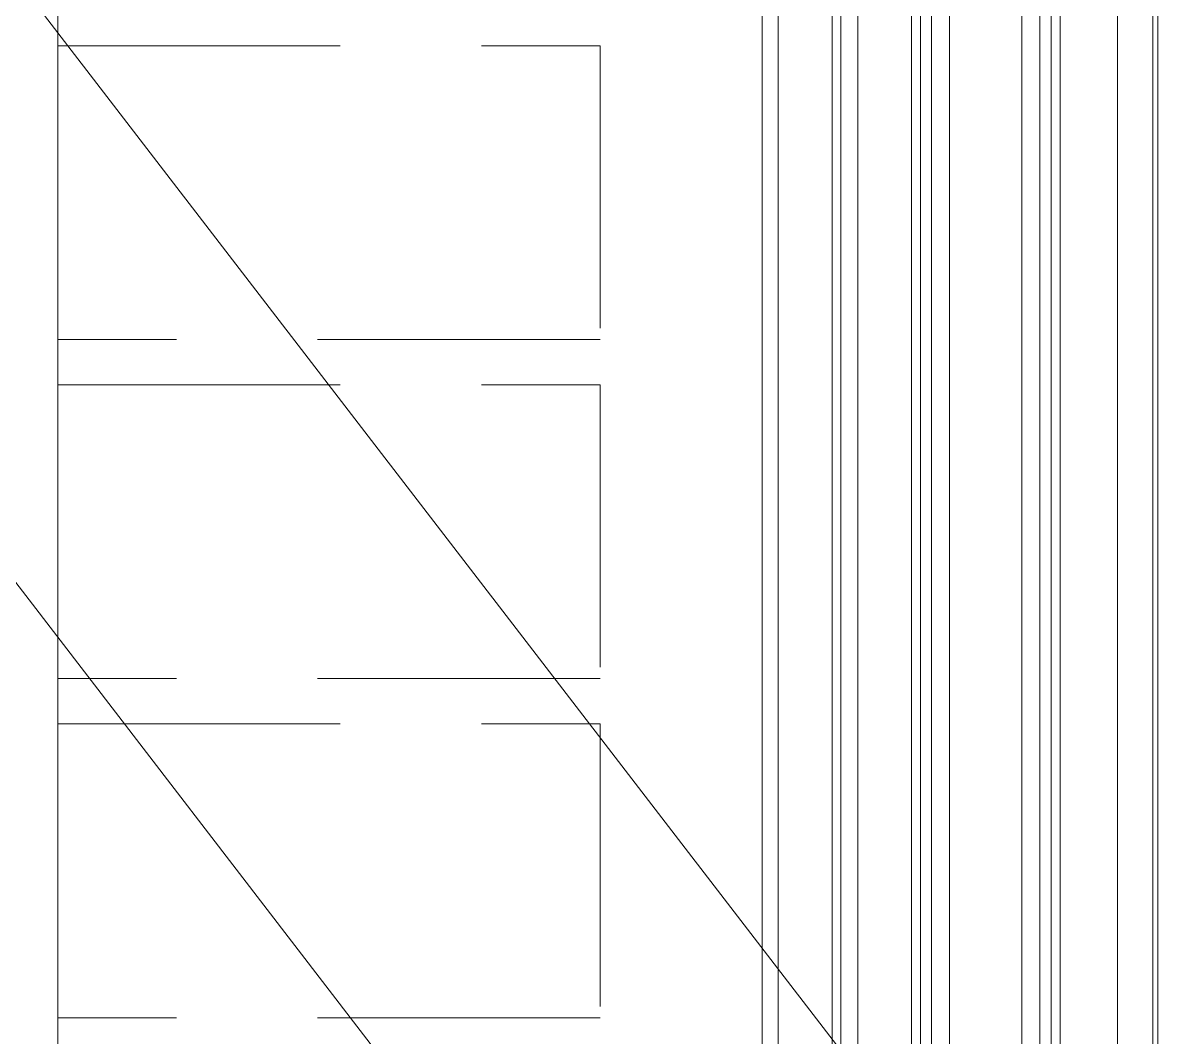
# Model space of a CAD drawing. Header units: millimetres. Extents: x 854812 to 1164625, y 589925 to 823301.
# Drawn here: x 1083788 to 1084810, y 646034 to 646931 of the extents above; entities that cross this region are included whole.
import ezdxf

# ---------------------------------------------------------------- set-up
doc = ezdxf.new("R2010")
doc.units = ezdxf.units.MM
doc.linetypes.add('НЕВИДИМАЯX2', pattern=[0.75, 0.5, -0.25])
doc.layers.add('WINDOWS', color=7, linetype='Continuous')
for name, color, linetype, lineweight in [('окна', 132, 'Continuous', 18), ('УКАЗАТЕЛЬ', 6, 'Continuous', 13), ('ФАСАД', 7, 'Continuous', 13)]:
    doc.layers.add(name, color=color, linetype=linetype, lineweight=lineweight)

msp = doc.modelspace()

# ---------------------------------------------------------------- linework, layer by layer
at = {"layer": 'WINDOWS', "color": 7, "lineweight": 5}
for p, q in [((1084441.8, 645461.5, -0.1), (1084441.8, 649740.8, -0.1)), ((1084456, 645478.3, -0.1), (1084456, 649740.8, -0.1)), ((1084503.6, 645491.8, -0.1), (1084503.6, 649740.8, -0.1)), ((1084511.5, 645631.1, -0.1), (1084511.5, 649740.8, -0.1)), ((1084526.3, 645650.6, -0.1), (1084526.3, 649740.8, -0.1)), ((1084573.8, 645663.6, -0.1), (1084573.8, 649740.8, -0.1)), ((1084581.9, 645663.6, -0.1), (1084581.9, 649740.8, -0.1)), ((1084697.5, 645663.6, -0.1), (1084697.5, 649740.8, -0.1)), ((1084705.6, 645663.6, -0.1), (1084705.6, 649740.8, -0.1)), ((1084756.3, 645652.4, -0.1), (1084756.3, 649740.8, -0.1)), ((1084787.6, 645599.9, -0.1), (1084787.6, 649740.8, -0.1)), ((1084791.8, 645582.2, -0.1), (1084791.8, 649740.8, -0.1))]:
    msp.add_line(p, q, dxfattribs=at)
at = {"layer": 'WINDOWS', "color": 7, "lineweight": 5, "elevation": -0.1}
for points in [[(1084607.6, 649740.8), (1084607.6, 645599.6), (1084591.6, 645599.6), (1084591.6, 649740.8)], [(1084687.6, 649740.8), (1084687.6, 645599.6), (1084671.6, 645599.6), (1084671.6, 649740.8)]]:
    msp.add_lwpolyline(points, dxfattribs=at)
for points in [[(1084607.6, 645599.6), (1084607.6, 649740.8), (1084591.6, 649740.8), (1084591.6, 645599.6)], [(1084687.6, 645599.6), (1084687.6, 649740.8), (1084671.6, 649740.8), (1084671.6, 645599.6)]]:
    msp.add_lwpolyline(points, close=True, dxfattribs=at)
at = {"layer": 'окна', "ltscale": 0.1, "elevation": -0.1}
msp.add_lwpolyline([(1083818.4, 649740.8), (1083818.4, 645110.2), (1086457.4, 645110.2), (1086457.4, 649740.8)], dxfattribs=at)
at = {"layer": 'УКАЗАТЕЛЬ', "color": 7}
for p, q in [((1084731.8, 645736.2, -0.1), (1082683.6, 648397.8, 491.4)), ((1084731.8, 645201.1, -0.1), (1082683.6, 647862.7, 491.4))]:
    msp.add_line(p, q, dxfattribs=at)
at = {"layer": 'ФАСАД', "linetype": 'НЕВИДИМАЯX2', "ltscale": 500, "elevation": -0.1}
for points in [[(1084298.4, 646651.4), (1083818.4, 646651.4), (1083818.4, 646911.4), (1084298.4, 646911.4)], [(1084298.4, 646351.4), (1083818.4, 646351.4), (1083818.4, 646611.4), (1084298.4, 646611.4)], [(1084298.4, 646051.4), (1083818.4, 646051.4), (1083818.4, 646311.4), (1084298.4, 646311.4)]]:
    msp.add_lwpolyline(points, close=True, dxfattribs=at)

doc.saveas('drawing.dxf')
